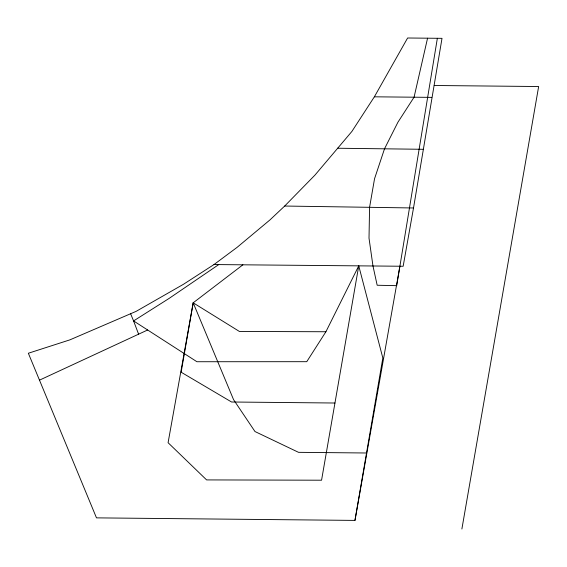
<?xml version="1.0" encoding="UTF-8"?>
<svg xmlns="http://www.w3.org/2000/svg" width="567" height="567" viewBox="0 0 567 567"><rect width="100%" height="100%" fill="white"/><g stroke="black" fill="none" stroke-linecap="round" stroke-linejoin="round"><path stroke-width="0.85" d="M437.355 38.287L396.702 285.662L377.168 285.244L372.973 265.987L369.011 238.147L369.578 207.309L374.539 178.761L384.504 148.823L397.906 122.259L414.066 97.205L427.568 38.195M213.979 264.555L403.158 266.256L413.513 207.976L442.012 38.336L407.616 37.996L374.362 96.815L351.909 131.424L314.926 175.139L284.691 206.034L269.97 219.904L237.063 247.382L213.979 264.555L183.538 284.244L136.13 311.361L69.869 339.867L28.35 353.248L96.489 517.869L354.963 520.407L399.891 266.228M354.963 520.407L382.831 358.004L358.748 265.859L325.912 331.745L306.754 361.689L196.926 361.732L133.578 320.929L130.616 313.735M242.896 264.817L193.184 302.813L181.142 372.214L231.563 402.003L334.948 403.017M358.748 265.859L321.56 480.206L206.608 479.916L168.087 442.707L193.184 302.813L239.402 331.454L325.912 331.745M461.885 529.004L538.65 86.524L434.202 85.497M218.734 264.598L169.136 298.398L133.578 320.929L138.603 334.176M39.484 380.152L147.64 329.987M374.362 96.815L431.763 97.375M366.658 452.998L298.525 452.331L254.98 431.537L233.547 399.615L193.184 302.813M337.436 148.235L423.188 149.298M284.691 206.034L413.513 207.976"/></g></svg>
